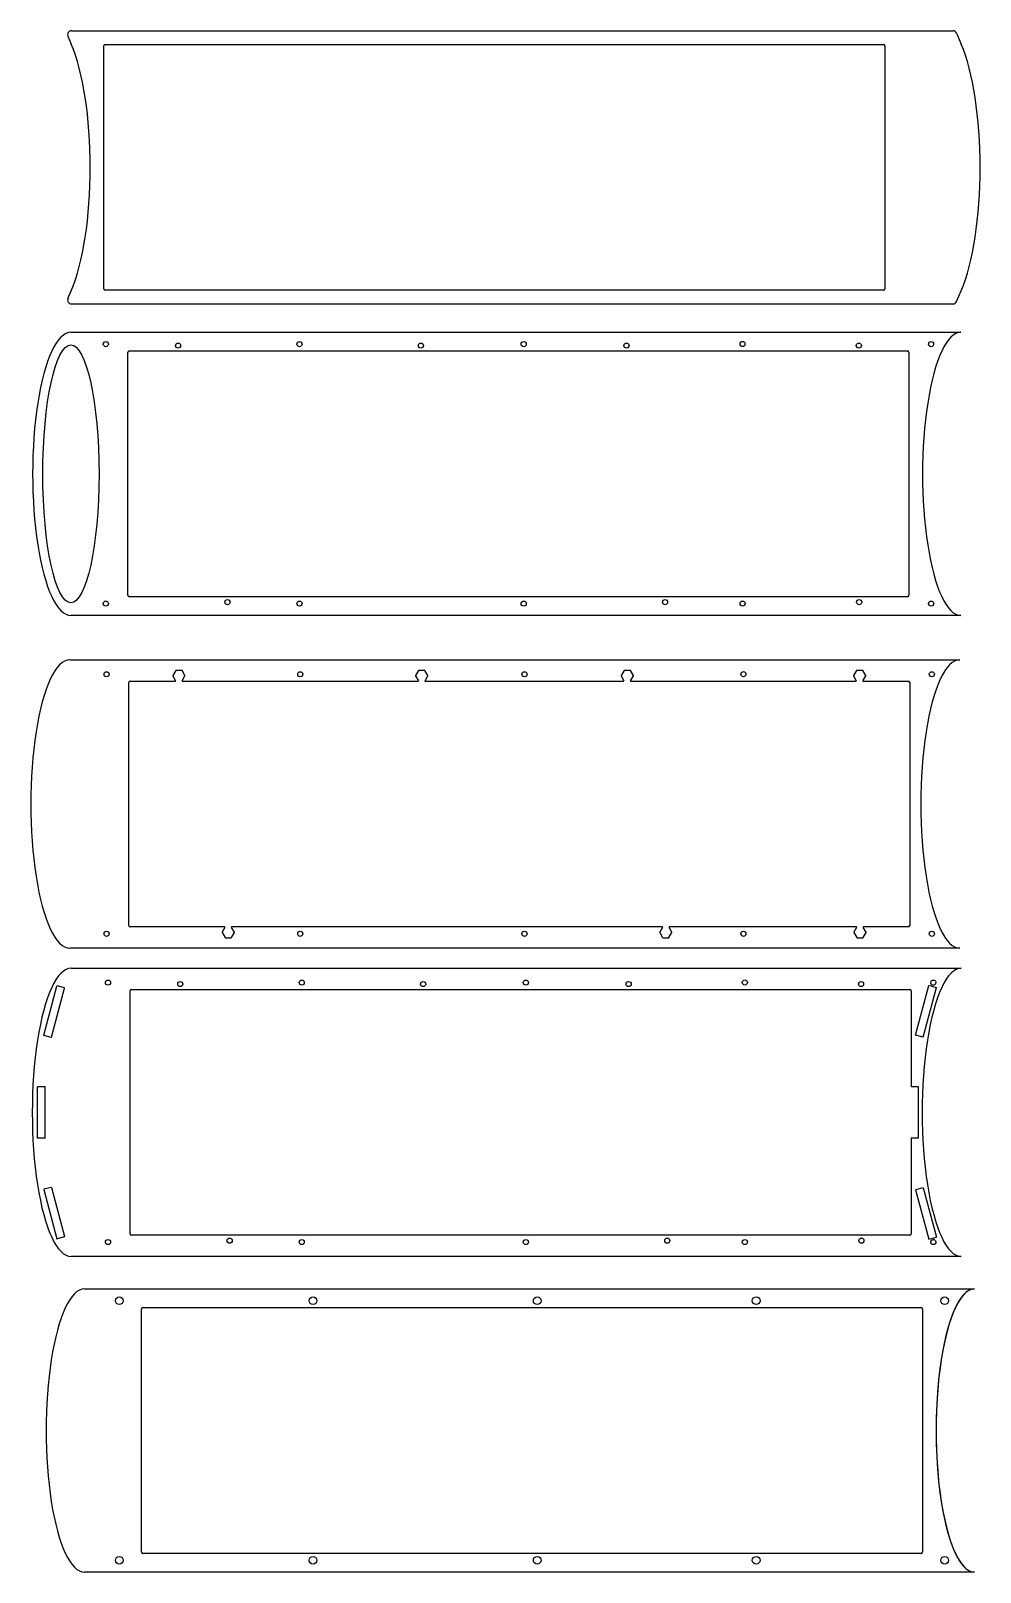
# Model space of a CAD drawing. Header units: millimetres. Extents: x -952 to 939, y -633 to 632.
# Drawn here: x -547 to -175, y 28 to 632 of the extents above; entities that cross this region are included whole.
import ezdxf

# ---------------------------------------------------------------- set-up
doc = ezdxf.new("R2010")
doc.units = ezdxf.units.MM
doc.layers.get('0').update_dxf_attribs({"lineweight": 25, "true_color": 0xffffff})
doc.layers.add('Plate', color=7, linetype='Continuous', lineweight=25, true_color=0x000000)

msp = doc.modelspace()

# ---------------------------------------------------------------- linework, layer by layer
for p, q in [((-532.19, 629.7), (-530.88, 626.61)), ((-530.81, 631.79), (-185.65, 631.79)), ((-184.27, 630.88), (-182.45, 626.61)), ((-518.15, 530.8), (-518.15, 625.86)), ((-517.55, 626.46), (-212.95, 626.46)), ((-212.35, 625.86), (-212.35, 530.8)), ((-532.19, 526.95), (-530.88, 530.04)), ((-212.95, 530.2), (-517.55, 530.2)), ((-184.27, 525.77), (-182.45, 530.04)), ((-530.81, 524.86), (-185.65, 524.86)), ((-531.02, 513.79), (-182.6, 513.79)), ((-508.72, 410.8), (-508.72, 505.86)), ((-508.12, 506.46), (-203.51, 506.46)), ((-202.91, 505.86), (-202.91, 410.8)), ((-203.51, 410.2), (-508.12, 410.2)), ((-182.6, 402.86), (-531.02, 402.86)), ((-531.45, 385.51), (-183.02, 385.51)), ((-490.01, 381.33), (-491.16, 379.33)), ((-487.61, 381.38), (-489.92, 381.38)), ((-486.37, 379.33), (-487.53, 381.33)), ((-394.93, 381.33), (-396.09, 379.33)), ((-392.54, 381.38), (-394.85, 381.38)), ((-391.3, 379.33), (-392.45, 381.33)), ((-314.46, 381.33), (-315.61, 379.33)), ((-312.06, 381.38), (-314.37, 381.38)), ((-310.82, 379.33), (-311.98, 381.33)), ((-223.48, 381.33), (-224.64, 379.33)), ((-221.09, 381.38), (-223.4, 381.38)), ((-219.85, 379.33), (-221, 381.33)), ((-508.41, 281.52), (-508.41, 376.58)), ((-507.81, 377.18), (-490.15, 377.18)), ((-491.16, 379.23), (-490.07, 377.33)), ((-487.47, 377.33), (-486.37, 379.23)), ((-487.38, 377.18), (-395.08, 377.18)), ((-396.09, 379.23), (-394.99, 377.33)), ((-392.39, 377.33), (-391.3, 379.23)), ((-392.31, 377.18), (-314.6, 377.18)), ((-315.61, 379.23), (-314.52, 377.33)), ((-311.92, 377.33), (-310.82, 379.23)), ((-311.83, 377.18), (-223.63, 377.18)), ((-224.64, 379.23), (-223.54, 377.33)), ((-220.94, 377.33), (-219.85, 379.23)), ((-220.86, 377.18), (-203.2, 377.18)), ((-202.6, 376.58), (-202.6, 281.52)), ((-470.81, 280.92), (-507.81, 280.92)), ((-470.73, 280.77), (-471.82, 278.87)), ((-471.82, 278.77), (-470.67, 276.77)), ((-468.19, 276.77), (-467.03, 278.77)), ((-467.03, 278.87), (-468.13, 280.77)), ((-299.49, 280.92), (-468.04, 280.92)), ((-299.41, 280.77), (-300.5, 278.87)), ((-300.5, 278.77), (-299.35, 276.77)), ((-296.87, 276.77), (-295.71, 278.77)), ((-295.71, 278.87), (-296.81, 280.77)), ((-223.49, 280.92), (-296.72, 280.92)), ((-223.41, 280.77), (-224.5, 278.87)), ((-224.5, 278.77), (-223.35, 276.77)), ((-220.87, 276.77), (-219.71, 278.77)), ((-219.71, 278.87), (-220.81, 280.77)), ((-203.2, 280.92), (-220.72, 280.92)), ((-183.02, 272.59), (-531.45, 272.59)), ((-470.58, 276.72), (-468.27, 276.72)), ((-299.26, 276.72), (-296.95, 276.72)), ((-223.26, 276.72), (-220.95, 276.72)), ((-530.89, 264.79), (-182.46, 264.79)), ((-507.85, 160.8), (-507.85, 255.86)), ((-507.25, 256.46), (-202.64, 256.46)), ((-202.04, 255.86), (-202.04, 218.37)), ((-202.04, 198.27), (-202.04, 160.8)), ((-202.64, 160.2), (-507.25, 160.2)), ((-182.46, 151.86), (-530.89, 151.86)), ((-525.72, 139.22), (-177.29, 139.22)), ((-179.06, 138.84), (-179.28, 138.73)), ((-503.41, 36.23), (-503.41, 131.29)), ((-502.81, 131.89), (-198.2, 131.89)), ((-197.6, 131.29), (-197.6, 36.23)), ((-198.2, 35.63), (-502.81, 35.63)), ((-177.29, 28.3), (-525.72, 28.3)), ((-179.06, 28.68), (-179.28, 28.79))]:
    msp.add_line(p, q)
for centre, radius in [((-517.36, 509.12), 1), ((-489.07, 508.56), 1), ((-441.54, 509.12), 1), ((-394, 508.56), 1), ((-353.76, 509.12), 1), ((-313.52, 508.56), 1), ((-268.04, 509.17), 1), ((-222.55, 508.56), 1), ((-194.26, 509.12), 1), ((-517.36, 407.53), 1), ((-469.73, 408.1), 1), ((-441.54, 407.53), 1), ((-353.76, 407.53), 1), ((-298.41, 408.1), 1), ((-268.04, 407.53), 1), ((-222.41, 408.1), 1), ((-194.26, 407.53), 1), ((-517.06, 379.85), 1), ((-441.23, 379.85), 1), ((-353.46, 379.85), 1), ((-267.73, 379.9), 1), ((-193.96, 379.85), 1), ((-517.06, 278.25), 1), ((-441.23, 278.25), 1), ((-353.46, 278.25), 1), ((-267.73, 278.25), 1), ((-193.96, 278.25), 1), ((-516.5, 259.12), 1), ((-488.21, 258.56), 1), ((-440.67, 259.12), 1), ((-393.13, 258.56), 1), ((-352.9, 259.12), 1), ((-312.66, 258.56), 1), ((-267.17, 259.17), 1), ((-221.68, 258.56), 1), ((-516.5, 157.53), 1), ((-468.87, 158.1), 1), ((-440.67, 157.53), 1), ((-352.9, 157.53), 1), ((-297.55, 158.1), 1), ((-267.17, 157.53), 1), ((-221.55, 158.1), 1), ((-512.06, 134.56), 1.51), ((-436.23, 134.56), 1.51), ((-348.46, 134.56), 1.51), ((-262.73, 134.61), 1.51), ((-188.96, 134.56), 1.51), ((-512.06, 32.96), 1.51), ((-436.23, 32.96), 1.51), ((-348.46, 32.96), 1.51), ((-262.73, 32.96), 1.51), ((-188.96, 32.96), 1.51)]:
    msp.add_circle(centre, radius)
for centre, radius, start, end in [((-530.81, 630.29), 1.5, 90, 203.07384), ((-185.65, 630.29), 1.5, 23.07384, 90), ((-517.55, 625.86), 0.6, 90, 180), ((-212.95, 625.86), 0.6, 0, 90), ((-530.81, 526.36), 1.5, 156.92616, 270), ((-517.55, 530.8), 0.6, 180, 270), ((-212.95, 530.8), 0.6, 270, 0), ((-185.65, 526.36), 1.5, 270, 336.92616), ((-508.12, 505.86), 0.6, 90, 180), ((-203.51, 505.86), 0.6, 0, 90), ((-508.12, 410.8), 0.6, 180, 270), ((-203.51, 410.8), 0.6, 270, 0), ((-489.92, 381.28), 0.1, 89.99184, 149.99184), ((-487.61, 381.28), 0.1, 29.99184, 89.99184), ((-394.85, 381.28), 0.1, 89.99184, 149.99184), ((-392.54, 381.28), 0.1, 29.99184, 89.99184), ((-314.37, 381.28), 0.1, 89.99184, 149.99184), ((-312.06, 381.28), 0.1, 29.99184, 89.99184), ((-223.4, 381.28), 0.1, 89.99184, 149.99184), ((-221.09, 381.28), 0.1, 29.99184, 89.99184), ((-507.81, 376.58), 0.6, 90, 180), ((-491.08, 379.28), 0.1, 149.99184, 209.99184), ((-490.15, 377.28), 0.1, 270, 29.99184), ((-487.38, 377.28), 0.1, 149.99184, 270), ((-486.46, 379.28), 0.1, 329.99184, 29.99184), ((-396, 379.28), 0.1, 149.99184, 209.99184), ((-395.08, 377.28), 0.1, 270, 29.99184), ((-392.31, 377.28), 0.1, 149.99184, 270), ((-391.38, 379.28), 0.1, 329.99184, 29.99184), ((-315.53, 379.28), 0.1, 149.99184, 209.99184), ((-314.6, 377.28), 0.1, 270, 29.99184), ((-311.83, 377.28), 0.1, 149.99184, 270), ((-310.91, 379.28), 0.1, 329.99184, 29.99184), ((-224.55, 379.28), 0.1, 149.99184, 209.99184), ((-223.63, 377.28), 0.1, 270, 29.99184), ((-220.86, 377.28), 0.1, 149.99184, 270), ((-219.93, 379.28), 0.1, 329.99184, 29.99184), ((-203.2, 376.58), 0.6, 0, 90), ((-507.81, 281.52), 0.6, 180, 270), ((-471.74, 278.82), 0.1, 149.99184, 209.99184), ((-470.81, 280.82), 0.1, 329.99184, 90), ((-468.04, 280.82), 0.1, 90, 209.99184), ((-467.12, 278.82), 0.1, 329.99184, 29.99184), ((-300.42, 278.82), 0.1, 149.99184, 209.99184), ((-299.49, 280.82), 0.1, 329.99184, 90), ((-296.72, 280.82), 0.1, 90, 209.99184), ((-295.8, 278.82), 0.1, 329.99184, 29.99184), ((-224.42, 278.82), 0.1, 149.99184, 209.99184), ((-223.49, 280.82), 0.1, 329.99184, 90), ((-220.72, 280.82), 0.1, 90, 209.99184), ((-219.8, 278.82), 0.1, 329.99184, 29.99184), ((-203.2, 281.52), 0.6, 270, 0), ((-470.58, 276.82), 0.1, 209.99184, 269.99184), ((-468.27, 276.82), 0.1, 269.99184, 329.99184), ((-299.26, 276.82), 0.1, 209.99184, 269.99184), ((-296.95, 276.82), 0.1, 269.99184, 329.99184), ((-223.26, 276.82), 0.1, 209.99184, 269.99184), ((-220.95, 276.82), 0.1, 269.99184, 329.99184), ((-193.4, 259.12), 1, 267.85344, 627.85344), ((-507.25, 255.86), 0.6, 90, 180), ((-202.64, 255.86), 0.6, 0, 90), ((-507.25, 160.8), 0.6, 180, 270), ((-202.64, 160.8), 0.6, 270, 0), ((-193.4, 157.53), 1, 117.8536, 477.8536), ((-502.81, 131.29), 0.6, 90, 180), ((-198.2, 131.29), 0.6, 0, 90), ((-502.81, 36.23), 0.6, 180, 270), ((-198.2, 36.23), 0.6, 270, 0)]:
    msp.add_arc(centre, radius, start, end)
for centre, major_axis, ratio, start_param, end_param in [((-540.46, 578.32), (0, 58.46), 0.29078, 3.740536, 5.684242), ((-192.04, 578.32), (0, 58.46), 0.29078, 3.740536, 5.684242), ((-531.02, 458.32), (0, 55.46), 0.270448, 0, 3.141593), ((-182.6, 458.32), (0, 55.46), 0.270448, 0, 3.141593), ((-531.45, 329.05), (0, 56.46), 0.270448, 0, 3.141593), ((-183.02, 329.05), (0, 56.46), 0.270448, 0, 3.141593), ((-530.89, 208.32), (0, 56.46), 0.270448, 0, 3.141593), ((-182.46, 208.32), (0, 56.46), 0.270448, 0, 3.141593), ((-182.46, 208.32), (0, 56.46), 0.270448, 0, 3.141593), ((-525.72, 83.76), (0, 55.46), 0.270448, 0, 3.141593), ((-177.29, 83.76), (0, 55.46), 0.270448, 0, 3.141593), ((-177.29, 83.76), (0, 55.46), 0.270448, 0.133137, 3.008457)]:
    msp.add_ellipse(centre, major_axis=major_axis, ratio=ratio, start_param=start_param, end_param=end_param)
msp.add_ellipse((-531.02, 458.32), major_axis=(0, -50.46), ratio=0.217979)
at = {"layer": 'Plate'}
for p, q in [((-541.66, 238.57), (-536.51, 257.79)), ((-538.67, 237.77), (-533.51, 256.99)), ((-533.59, 257.11), (-536.39, 257.86)), ((-200.34, 238.61), (-195.14, 258.02)), ((-197.35, 237.81), (-192.15, 257.22)), ((-194.12, 257.75), (-195.14, 258.02)), ((-194.12, 257.75), (-192.15, 257.22)), ((-538.79, 237.7), (-541.59, 238.45)), ((-197.35, 237.81), (-200.34, 238.61)), ((-544.16, 198.27), (-544.16, 218.37)), ((-541.06, 218.37), (-544.16, 218.37)), ((-544.16, 198.37), (-544.16, 218.27)), ((-541.16, 218.37), (-544.06, 218.37)), ((-541.06, 198.27), (-541.06, 218.37)), ((-541.06, 198.37), (-541.06, 218.27)), ((-199.23, 218.37), (-202.04, 218.37)), ((-199.23, 198.27), (-199.23, 218.37)), ((-541.06, 198.27), (-544.16, 198.27)), ((-541.16, 198.27), (-544.06, 198.27)), ((-199.23, 198.27), (-202.04, 198.27)), ((-541.66, 178.08), (-536.51, 158.85)), ((-538.79, 178.95), (-541.59, 178.2)), ((-538.67, 178.88), (-533.51, 159.66)), ((-197.35, 178.84), (-200.34, 178.04)), ((-200.34, 178.04), (-195.14, 158.62)), ((-197.35, 178.84), (-192.15, 159.43)), ((-533.59, 159.53), (-536.39, 158.78)), ((-195.14, 158.62), (-192.15, 159.43))]:
    msp.add_line(p, q, dxfattribs=at)
for centre, start, end in [((-536.41, 257.77), 75, 165), ((-533.61, 257.02), 345, 75), ((-541.56, 238.55), 165, 255), ((-538.76, 237.79), 255, 345), ((-544.06, 218.27), 90, 180), ((-541.16, 218.27), 0, 90), ((-544.06, 198.37), 180, 270), ((-541.16, 198.37), 270, 0), ((-541.56, 178.1), 105, 195), ((-538.76, 178.85), 15, 105), ((-536.41, 158.88), 195, 285), ((-533.61, 159.63), 285, 15)]:
    msp.add_arc(centre, 0.1, start, end, dxfattribs=at)

doc.saveas('drawing.dxf')
